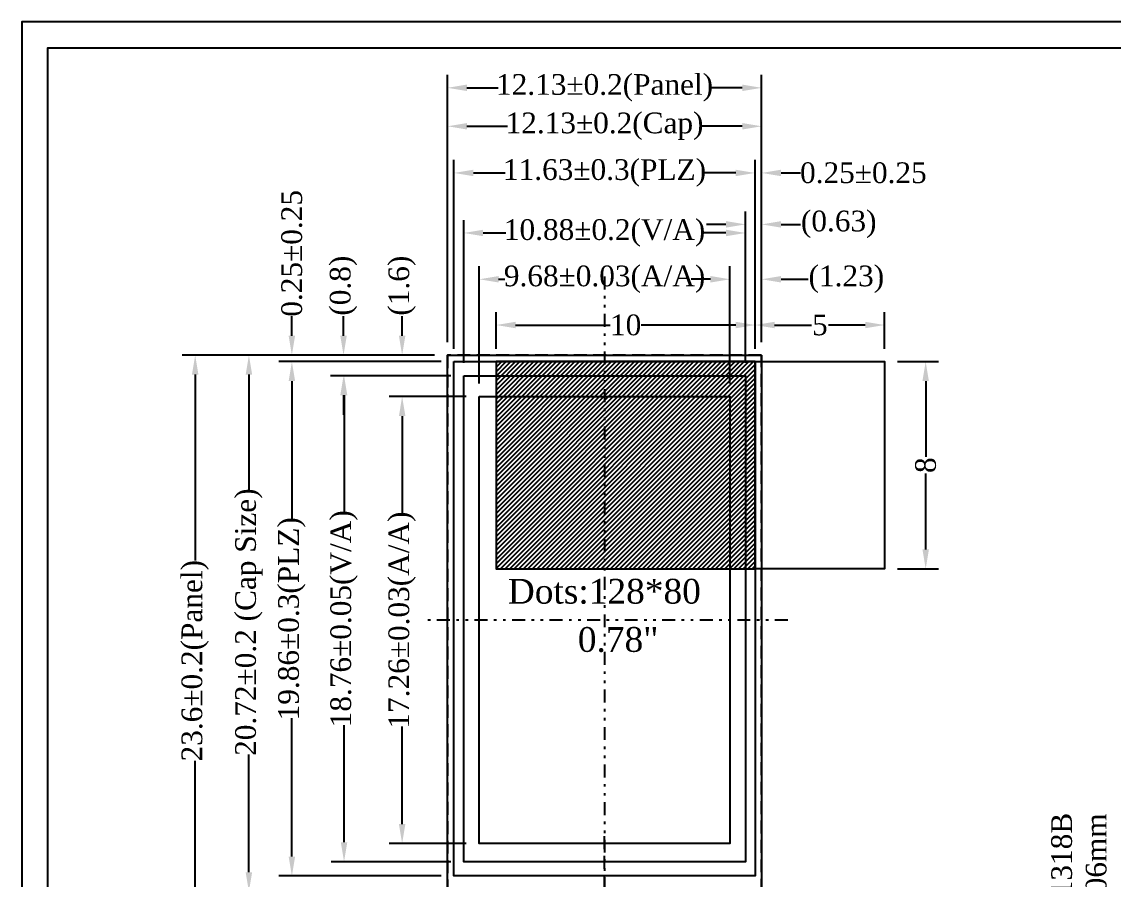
# Model space of a CAD drawing. Extents: x -334 to 152, y -2 to 1135.
# Drawn here: x -131.35 to -89.2, y 45.05 to 78.15 of the extents above; entities that cross this region are included whole.
import ezdxf

# ---------------------------------------------------------------- set-up
doc = ezdxf.new("R2010")
doc.units = 0
doc.header["$MEASUREMENT"] = 0
doc.linetypes.add('DASHED', pattern=[0.75, 0.5, -0.25])
doc.linetypes.add('DIVIDE', pattern=[1.25, 0.5, -0.25, 0, -0.25, 0, -0.25])
for name, color, linetype in [('Dimension', 7, 'Continuous'), ('Frame', 7, 'Continuous'), ('Index', 7, 'Continuous')]:
    doc.layers.add(name, color=color, linetype=linetype)
doc.styles.get("Standard").update_dxf_attribs({"font": 'times.ttf'})
doc.dimstyles.get("Standard").update_dxf_attribs({"dimtxt": 0.18, "dimasz": 0.18, "dimexe": 0.18, "dimexo": 0.0625, "dimgap": 0.09, "dimtad": 0, "dimtih": 1, "dimtoh": 1, "dimdec": 4, "dimzin": 0, "dimdsep": 46, "dimtxsty": 'Standard', "dimcen": 0.09, "dimadec": 0, "dimazin": 0, "dimtfac": 1, "dimtdec": 4, "dimtofl": 0, "dimtmove": 0, "dimatfit": 3, "dimfxl": 1, "dimtolj": 1, "dimtzin": 0, "dimarcsym": 0})

# ---------------------------------------------------------------- blocks, each defined once
blk = doc.blocks.new('*D65')
at = {"color": 0, "lineweight": -2, "transparency": 16777216}
for p, q in [((-113.686, 64.181), (-113.686, 68.711)), ((-104.006, 64.181), (-104.006, 68.711)), ((-112.936, 68.211), (-112.7, 68.211)), ((-104.756, 68.211), (-104.992, 68.211))]:
    blk.add_line(p, q, dxfattribs=at)
at = {"color": 0, "transparency": 16777216}
for points in [[(-112.936, 68.336), (-112.936, 68.086), (-113.686, 68.211)], [(-104.756, 68.336), (-104.756, 68.086), (-104.006, 68.211)]]:
    blk.add_solid(points, dxfattribs=at)
at = {"layer": 'Defpoints', "color": 0, "transparency": 16777216}
for p in [(-104.006, 68.211), (-113.686, 63.681), (-104.006, 63.681)]:
    blk.add_point(p, dxfattribs=at)
at = {"color": 0, "transparency": 16777216, "insert": (-108.846, 68.211), "char_height": 0.8, "attachment_point": 5}
blk.add_mtext('\\A1;9.68%%P0.03(A/A)', dxfattribs=at)
blk = doc.blocks.new('*D66')
at = {"color": 0, "lineweight": -2, "transparency": 16777216}
for p, q in [((-114.661, 65.531), (-114.661, 72.817)), ((-103.031, 65.531), (-103.031, 72.817)), ((-113.911, 72.317), (-112.687, 72.317)), ((-103.781, 72.317), (-105.005, 72.317))]:
    blk.add_line(p, q, dxfattribs=at)
at = {"color": 0, "transparency": 16777216}
for points in [[(-113.911, 72.442), (-113.911, 72.192), (-114.661, 72.317)], [(-103.781, 72.442), (-103.781, 72.192), (-103.031, 72.317)]]:
    blk.add_solid(points, dxfattribs=at)
at = {"layer": 'Defpoints', "color": 0, "transparency": 16777216}
for p in [(-103.031, 72.317), (-114.661, 65.031), (-103.031, 65.031)]:
    blk.add_point(p, dxfattribs=at)
at = {"color": 0, "transparency": 16777216, "insert": (-108.846, 72.317), "char_height": 0.8, "attachment_point": 5}
blk.add_mtext('\\A1;11.63%%P0.3(PLZ)', dxfattribs=at)
blk = doc.blocks.new('*D67')
at = {"color": 0, "lineweight": -2, "transparency": 16777216}
for p, q in [((-114.911, 65.781), (-114.911, 76.104)), ((-102.781, 65.781), (-102.781, 76.104)), ((-114.161, 75.604), (-112.949, 75.604)), ((-103.531, 75.604), (-104.743, 75.604))]:
    blk.add_line(p, q, dxfattribs=at)
at = {"color": 0, "transparency": 16777216}
for points in [[(-114.161, 75.729), (-114.161, 75.479), (-114.911, 75.604)], [(-103.531, 75.729), (-103.531, 75.479), (-102.781, 75.604)]]:
    blk.add_solid(points, dxfattribs=at)
at = {"layer": 'Defpoints', "color": 0, "transparency": 16777216}
for p in [(-102.781, 75.604), (-114.911, 65.281), (-102.781, 65.281)]:
    blk.add_point(p, dxfattribs=at)
at = {"color": 0, "transparency": 16777216, "insert": (-108.846, 75.604), "char_height": 0.8, "attachment_point": 5}
blk.add_mtext('\\A1;12.13%%P0.2(Panel)', dxfattribs=at)
blk = doc.blocks.new('*D68')
at = {"color": 0, "lineweight": -2, "transparency": 16777216}
for p, q in [((-114.911, 65.781), (-114.911, 74.619)), ((-102.781, 65.781), (-102.781, 74.619)), ((-114.161, 74.119), (-112.589, 74.119)), ((-103.531, 74.119), (-105.103, 74.119))]:
    blk.add_line(p, q, dxfattribs=at)
at = {"color": 0, "transparency": 16777216}
for points in [[(-114.161, 74.244), (-114.161, 73.994), (-114.911, 74.119)], [(-103.531, 74.244), (-103.531, 73.994), (-102.781, 74.119)]]:
    blk.add_solid(points, dxfattribs=at)
at = {"layer": 'Defpoints', "color": 0, "transparency": 16777216}
for p in [(-102.781, 74.119), (-114.911, 65.281), (-102.781, 65.281)]:
    blk.add_point(p, dxfattribs=at)
at = {"color": 0, "transparency": 16777216, "insert": (-108.846, 74.119), "char_height": 0.8, "attachment_point": 5}
blk.add_mtext('\\A1;12.13%%p0.2(Cap)', dxfattribs=at)
blk = doc.blocks.new('*D69')
at = {"color": 0, "lineweight": -2, "transparency": 16777216}
for p, q in [((-103.406, 64.981), (-103.406, 70.831)), ((-102.781, 65.781), (-102.781, 70.831)), ((-104.156, 70.331), (-104.906, 70.331)), ((-102.031, 70.331), (-101.281, 70.331))]:
    blk.add_line(p, q, dxfattribs=at)
at = {"color": 0, "transparency": 16777216}
for points in [[(-104.156, 70.456), (-104.156, 70.206), (-103.406, 70.331)], [(-102.031, 70.456), (-102.031, 70.206), (-102.781, 70.331)]]:
    blk.add_solid(points, dxfattribs=at)
at = {"layer": 'Defpoints', "color": 0, "transparency": 16777216}
for p in [(-102.781, 70.331), (-102.781, 65.281), (-103.406, 64.481)]:
    blk.add_point(p, dxfattribs=at)
at = {"color": 0, "transparency": 16777216, "insert": (-99.802, 70.331), "char_height": 0.8, "attachment_point": 5}
blk.add_mtext('\\A1;(0.63)', dxfattribs=at)
blk = doc.blocks.new('*D70')
at = {"color": 0, "lineweight": -2, "transparency": 16777216}
for p, q in [((-103.031, 65.531), (-103.031, 72.817)), ((-102.781, 65.781), (-102.781, 72.817)), ((-103.781, 72.317), (-104.531, 72.317)), ((-102.031, 72.317), (-101.281, 72.317))]:
    blk.add_line(p, q, dxfattribs=at)
at = {"color": 0, "transparency": 16777216}
for points in [[(-103.781, 72.442), (-103.781, 72.192), (-103.031, 72.317)], [(-102.031, 72.442), (-102.031, 72.192), (-102.781, 72.317)]]:
    blk.add_solid(points, dxfattribs=at)
at = {"layer": 'Defpoints', "color": 0, "transparency": 16777216}
for p in [(-102.781, 72.317), (-103.031, 65.031), (-102.781, 65.281)]:
    blk.add_point(p, dxfattribs=at)
at = {"color": 0, "transparency": 16777216, "insert": (-98.85, 72.317), "char_height": 0.8, "attachment_point": 5}
blk.add_mtext('\\A1;0.25%%p0.25', dxfattribs=at)
blk = doc.blocks.new('*D71')
at = {"color": 0, "lineweight": -2, "transparency": 16777216}
for p, q in [((-104.006, 64.181), (-104.006, 68.711)), ((-102.781, 65.781), (-102.781, 68.711)), ((-104.756, 68.211), (-105.506, 68.211)), ((-102.031, 68.211), (-100.986, 68.211))]:
    blk.add_line(p, q, dxfattribs=at)
at = {"color": 0, "transparency": 16777216}
for points in [[(-104.756, 68.336), (-104.756, 68.086), (-104.006, 68.211)], [(-102.031, 68.336), (-102.031, 68.086), (-102.781, 68.211)]]:
    blk.add_solid(points, dxfattribs=at)
at = {"layer": 'Defpoints', "color": 0, "transparency": 16777216}
for p in [(-102.781, 68.211), (-102.781, 65.281), (-104.006, 63.681)]:
    blk.add_point(p, dxfattribs=at)
at = {"color": 0, "transparency": 16777216, "insert": (-99.507, 68.211), "char_height": 0.8, "attachment_point": 5}
blk.add_mtext('\\A1;(1.23)', dxfattribs=at)
blk = doc.blocks.new('*D72')
at = {"color": 0, "lineweight": -2, "transparency": 16777216}
for p, q in [((-114.186, 63.681), (-117.163, 63.681)), ((-116.663, 62.931), (-116.663, 59.155)), ((-116.663, 47.171), (-116.663, 50.947)), ((-114.186, 46.421), (-117.163, 46.421))]:
    blk.add_line(p, q, dxfattribs=at)
at = {"color": 0, "transparency": 16777216}
for points in [[(-116.788, 62.931), (-116.538, 62.931), (-116.663, 63.681)], [(-116.788, 47.171), (-116.538, 47.171), (-116.663, 46.421)]]:
    blk.add_solid(points, dxfattribs=at)
at = {"layer": 'Defpoints', "color": 0, "transparency": 16777216}
for p in [(-113.686, 63.681), (-116.663, 46.421), (-113.686, 46.421)]:
    blk.add_point(p, dxfattribs=at)
at = {"color": 0, "transparency": 16777216, "insert": (-116.663, 55.051), "char_height": 0.8, "attachment_point": 5, "rotation": 90}
blk.add_mtext('\\A1;17.26%%p0.03(A/A)', dxfattribs=at)
blk = doc.blocks.new('*D73')
at = {"color": 0, "lineweight": -2, "transparency": 16777216}
for p, q in [((-114.786, 64.481), (-119.406, 64.481)), ((-118.906, 63.731), (-118.906, 59.205)), ((-118.906, 46.471), (-118.906, 50.997)), ((-114.786, 45.721), (-119.406, 45.721))]:
    blk.add_line(p, q, dxfattribs=at)
at = {"color": 0, "transparency": 16777216}
for points in [[(-119.031, 63.731), (-118.781, 63.731), (-118.906, 64.481)], [(-119.031, 46.471), (-118.781, 46.471), (-118.906, 45.721)]]:
    blk.add_solid(points, dxfattribs=at)
at = {"layer": 'Defpoints', "color": 0, "transparency": 16777216}
for p in [(-114.286, 64.481), (-118.906, 45.721), (-114.286, 45.721)]:
    blk.add_point(p, dxfattribs=at)
at = {"color": 0, "transparency": 16777216, "insert": (-118.906, 55.101), "char_height": 0.8, "attachment_point": 5, "rotation": 90}
blk.add_mtext('\\A1;18.76%%P0.05(V/A)', dxfattribs=at)
blk = doc.blocks.new('*D74')
at = {"color": 0, "lineweight": -2, "transparency": 16777216}
for p, q in [((-115.161, 65.031), (-121.422, 65.031)), ((-120.922, 64.281), (-120.922, 58.942)), ((-120.922, 45.921), (-120.922, 51.259)), ((-115.161, 45.171), (-121.422, 45.171))]:
    blk.add_line(p, q, dxfattribs=at)
at = {"color": 0, "transparency": 16777216}
for points in [[(-121.047, 64.281), (-120.797, 64.281), (-120.922, 65.031)], [(-121.047, 45.921), (-120.797, 45.921), (-120.922, 45.171)]]:
    blk.add_solid(points, dxfattribs=at)
at = {"layer": 'Defpoints', "color": 0, "transparency": 16777216}
for p in [(-114.661, 65.031), (-120.922, 45.171), (-114.661, 45.171)]:
    blk.add_point(p, dxfattribs=at)
at = {"color": 0, "transparency": 16777216, "insert": (-120.922, 55.101), "char_height": 0.8, "attachment_point": 5, "rotation": 90}
blk.add_mtext('\\A1;19.86%%P0.3(PLZ)', dxfattribs=at)
blk = doc.blocks.new('*D75')
at = {"color": 0, "lineweight": -2, "transparency": 16777216}
for p, q in [((-115.411, 65.281), (-125.155, 65.281)), ((-124.655, 64.531), (-124.655, 57.345)), ((-124.655, 42.431), (-124.655, 49.616)), ((-115.411, 41.681), (-125.155, 41.681))]:
    blk.add_line(p, q, dxfattribs=at)
at = {"color": 0, "transparency": 16777216}
for points in [[(-124.78, 64.531), (-124.53, 64.531), (-124.655, 65.281)], [(-124.78, 42.431), (-124.53, 42.431), (-124.655, 41.681)]]:
    blk.add_solid(points, dxfattribs=at)
at = {"layer": 'Defpoints', "color": 0, "transparency": 16777216}
for p in [(-114.911, 65.281), (-124.655, 41.681), (-114.911, 41.681)]:
    blk.add_point(p, dxfattribs=at)
at = {"color": 0, "transparency": 16777216, "insert": (-124.655, 53.481), "char_height": 0.8, "attachment_point": 5, "rotation": 90}
blk.add_mtext('\\A1;23.6%%p0.2(Panel)', dxfattribs=at)
blk = doc.blocks.new('*D76')
at = {"color": 0, "lineweight": -2, "transparency": 16777216}
for p, q in [((-120.922, 66.031), (-120.922, 66.781)), ((-115.411, 65.281), (-121.422, 65.281)), ((-115.161, 65.031), (-121.422, 65.031)), ((-120.922, 64.281), (-120.922, 63.531))]:
    blk.add_line(p, q, dxfattribs=at)
at = {"color": 0, "transparency": 16777216}
for points in [[(-121.047, 66.031), (-120.797, 66.031), (-120.922, 65.281)], [(-121.047, 64.281), (-120.797, 64.281), (-120.922, 65.031)]]:
    blk.add_solid(points, dxfattribs=at)
at = {"layer": 'Defpoints', "color": 0, "transparency": 16777216}
for p in [(-120.922, 65.281), (-114.911, 65.281), (-114.661, 65.031)]:
    blk.add_point(p, dxfattribs=at)
at = {"color": 0, "transparency": 16777216, "insert": (-120.922, 69.212), "char_height": 0.8, "attachment_point": 5, "rotation": 90}
blk.add_mtext('\\A1;0.25%%p0.25', dxfattribs=at)
blk = doc.blocks.new('*D77')
at = {"color": 0, "lineweight": -2, "transparency": 16777216}
for p, q in [((-118.927, 66.031), (-118.927, 66.781)), ((-115.411, 65.281), (-119.427, 65.281)), ((-114.786, 64.481), (-119.427, 64.481)), ((-118.927, 63.731), (-118.927, 62.981))]:
    blk.add_line(p, q, dxfattribs=at)
at = {"color": 0, "transparency": 16777216}
for points in [[(-119.052, 66.031), (-118.802, 66.031), (-118.927, 65.281)], [(-119.052, 63.731), (-118.802, 63.731), (-118.927, 64.481)]]:
    blk.add_solid(points, dxfattribs=at)
at = {"layer": 'Defpoints', "color": 0, "transparency": 16777216}
for p in [(-118.927, 65.281), (-114.911, 65.281), (-114.286, 64.481)]:
    blk.add_point(p, dxfattribs=at)
at = {"color": 0, "transparency": 16777216, "insert": (-118.927, 67.964), "char_height": 0.8, "attachment_point": 5, "rotation": 90}
blk.add_mtext('\\A1;(0.8)', dxfattribs=at)
blk = doc.blocks.new('*D78')
at = {"color": 0, "lineweight": -2, "transparency": 16777216}
for p, q in [((-116.663, 66.031), (-116.663, 66.781)), ((-115.411, 65.281), (-117.163, 65.281)), ((-114.186, 63.681), (-117.163, 63.681)), ((-116.663, 62.931), (-116.663, 62.181))]:
    blk.add_line(p, q, dxfattribs=at)
at = {"color": 0, "transparency": 16777216}
for points in [[(-116.788, 66.031), (-116.538, 66.031), (-116.663, 65.281)], [(-116.788, 62.931), (-116.538, 62.931), (-116.663, 63.681)]]:
    blk.add_solid(points, dxfattribs=at)
at = {"layer": 'Defpoints', "color": 0, "transparency": 16777216}
for p in [(-116.663, 65.281), (-114.911, 65.281), (-113.686, 63.681)]:
    blk.add_point(p, dxfattribs=at)
at = {"color": 0, "transparency": 16777216, "insert": (-116.663, 67.964), "char_height": 0.8, "attachment_point": 5, "rotation": 90}
blk.add_mtext('\\A1;(1.6)', dxfattribs=at)
blk = doc.blocks.new('*D80')
at = {"color": 0, "lineweight": -2, "transparency": 16777216}
for p, q in [((-113.031, 65.531), (-113.031, 66.944)), ((-103.031, 65.531), (-103.031, 66.944)), ((-112.281, 66.444), (-108.631, 66.444)), ((-103.781, 66.444), (-107.431, 66.444))]:
    blk.add_line(p, q, dxfattribs=at)
at = {"color": 0, "transparency": 16777216}
for points in [[(-112.281, 66.569), (-112.281, 66.319), (-113.031, 66.444)], [(-103.781, 66.569), (-103.781, 66.319), (-103.031, 66.444)]]:
    blk.add_solid(points, dxfattribs=at)
at = {"layer": 'Defpoints', "color": 0, "transparency": 16777216}
for p in [(-103.031, 66.444), (-113.031, 65.031), (-103.031, 65.031)]:
    blk.add_point(p, dxfattribs=at)
at = {"color": 0, "transparency": 16777216, "insert": (-108.031, 66.444), "char_height": 0.8, "attachment_point": 5}
blk.add_mtext('\\A1;10', dxfattribs=at)
blk = doc.blocks.new('*D81')
at = {"color": 0, "lineweight": -2, "transparency": 16777216}
for p, q in [((-103.031, 65.531), (-103.031, 66.944)), ((-98.031, 65.531), (-98.031, 66.944)), ((-102.281, 66.444), (-100.859, 66.444)), ((-98.781, 66.444), (-100.203, 66.444))]:
    blk.add_line(p, q, dxfattribs=at)
at = {"color": 0, "transparency": 16777216}
for points in [[(-102.281, 66.569), (-102.281, 66.319), (-103.031, 66.444)], [(-98.781, 66.569), (-98.781, 66.319), (-98.031, 66.444)]]:
    blk.add_solid(points, dxfattribs=at)
at = {"layer": 'Defpoints', "color": 0, "transparency": 16777216}
for p in [(-98.031, 66.444), (-103.031, 65.031), (-98.031, 65.031)]:
    blk.add_point(p, dxfattribs=at)
at = {"color": 0, "transparency": 16777216, "insert": (-100.531, 66.444), "char_height": 0.8, "attachment_point": 5}
blk.add_mtext('\\A1;5', dxfattribs=at)
blk = doc.blocks.new('*D82')
at = {"color": 0, "lineweight": -2, "transparency": 16777216}
for p, q in [((-97.531, 65.031), (-95.944, 65.031)), ((-96.444, 64.281), (-96.444, 61.356)), ((-96.444, 57.781), (-96.444, 60.705)), ((-97.531, 57.031), (-95.944, 57.031))]:
    blk.add_line(p, q, dxfattribs=at)
at = {"color": 0, "transparency": 16777216}
for points in [[(-96.569, 64.281), (-96.319, 64.281), (-96.444, 65.031)], [(-96.569, 57.781), (-96.319, 57.781), (-96.444, 57.031)]]:
    blk.add_solid(points, dxfattribs=at)
at = {"layer": 'Defpoints', "color": 0, "transparency": 16777216}
for p in [(-98.031, 65.031), (-98.031, 57.031), (-96.444, 57.031)]:
    blk.add_point(p, dxfattribs=at)
at = {"color": 0, "transparency": 16777216, "insert": (-96.444, 61.031), "char_height": 0.8, "attachment_point": 5, "rotation": 90}
blk.add_mtext('\\A1;8', dxfattribs=at)
blk = doc.blocks.new('*D93')
at = {"color": 0, "lineweight": -2, "transparency": 16777216}
for p, q in [((-114.286, 64.981), (-114.286, 70.499)), ((-103.406, 64.981), (-103.406, 70.499)), ((-113.536, 69.999), (-112.654, 69.999)), ((-104.156, 69.999), (-105.038, 69.999))]:
    blk.add_line(p, q, dxfattribs=at)
at = {"color": 0, "transparency": 16777216}
for points in [[(-113.536, 70.124), (-113.536, 69.874), (-114.286, 69.999)], [(-104.156, 70.124), (-104.156, 69.874), (-103.406, 69.999)]]:
    blk.add_solid(points, dxfattribs=at)
at = {"layer": 'Defpoints', "color": 0, "transparency": 16777216}
for p in [(-103.406, 69.999), (-114.286, 64.481), (-103.406, 64.481)]:
    blk.add_point(p, dxfattribs=at)
at = {"color": 0, "transparency": 16777216, "insert": (-108.846, 69.999), "char_height": 0.8, "attachment_point": 5}
blk.add_mtext('\\A1;10.88%%p0.2(V/A)', dxfattribs=at)
blk = doc.blocks.new('*D94')
at = {"layer": 'Defpoints', "color": 0, "transparency": 16777216}
for p in [(-122.582, 65.281), (-114.911, 65.281), (-114.911, 44.561)]:
    blk.add_point(p, dxfattribs=at)
at = {"layer": 'Dimension', "color": 0, "lineweight": -2, "transparency": 16777216}
for p, q in [((-115.411, 65.281), (-123.082, 65.281)), ((-122.582, 64.531), (-122.582, 60.082)), ((-122.582, 45.311), (-122.582, 49.86)), ((-115.411, 44.561), (-123.082, 44.561))]:
    blk.add_line(p, q, dxfattribs=at)
at = {"layer": 'Dimension', "color": 0, "transparency": 16777216}
for points in [[(-122.707, 64.531), (-122.457, 64.531), (-122.582, 65.281)], [(-122.707, 45.311), (-122.457, 45.311), (-122.582, 44.561)]]:
    blk.add_solid(points, dxfattribs=at)
at = {"layer": 'Dimension', "color": 0, "transparency": 16777216, "insert": (-122.582, 54.971), "char_height": 0.8, "attachment_point": 5, "rotation": 90}
blk.add_mtext('\\A1;20.72±0.2 (Cap Size)', dxfattribs=at)

msp = doc.modelspace()

# ---------------------------------------------------------------- hatches: boundary and pattern name
h = msp.add_hatch()
h.set_pattern_fill('ANSI31', color=4, style=0)
h.set_pattern_definition([(45, (-133.45032, -1.56242), (-0.08838835, 0.08838835), [])])
h.paths.add_polyline_path([(-103.03097, 65.03077), (-113.03097, 65.03077), (-113.03097, 57.03077), (-103.03097, 57.03077)])

# ---------------------------------------------------------------- linework, layer by layer
at = {"color": 1, "linetype": 'DIVIDE'}
for p, q in [((-108.84597, 68.32077), (-108.84597, 27.96652)), ((-101.76793, 55.05077), (-115.80004, 55.05077))]:
    msp.add_line(p, q, dxfattribs=at)
at = {"color": 1, "linetype": 'DASHED'}
msp.add_line((-108.84597, 37.20086), (-108.84597, 46.74046), dxfattribs=at)
for points in [[(-102.78097, 65.28077), (-102.78097, 41.68077), (-114.91097, 41.68077), (-114.91097, 65.28077)], [(-113.68597, 63.68077), (-104.00597, 63.68077), (-104.00597, 46.42077), (-113.68597, 46.42077)]]:
    msp.add_lwpolyline(points, close=True)
at = {"linetype": 'DASHED'}
msp.add_lwpolyline([(-114.91097, 65.28077), (-114.91097, 44.56077), (-102.78097, 44.56077), (-102.78097, 65.28077)], close=True, dxfattribs=at)
at = {"color": 6}
msp.add_lwpolyline([(-114.66097, 65.03077), (-103.03097, 65.03077), (-103.03097, 45.17077), (-114.66097, 45.17077)], close=True, dxfattribs=at)
at = {"color": 4}
for points in [[(-103.03097, 65.03077), (-113.03097, 65.03077), (-113.03097, 57.03077), (-103.03097, 57.03077)], [(-103.03097, 65.03077), (-98.03097, 65.03077), (-98.03097, 57.03077), (-103.03097, 57.03077)], [(-114.28597, 64.48077), (-103.40597, 64.48077), (-103.40597, 45.72077), (-114.28597, 45.72077)]]:
    msp.add_lwpolyline(points, close=True, dxfattribs=at)
at = {"color": 0}
msp.add_lwpolyline([(-113.68597, 63.68077), (-104.00597, 63.68077), (-104.00597, 46.42077), (-113.68597, 46.42077)], close=True, dxfattribs=at)
at = {"layer": 'Frame'}
for points in [[(-11.35147, 78.15231), (-131.35147, 78.15231), (-131.35147, -1.84769), (-11.35147, -1.84769)], [(-12.35147, -0.84769), (-130.35147, -0.84769), (-130.35147, 77.15231), (-12.35147, 77.15231)]]:
    msp.add_lwpolyline(points, close=True, dxfattribs=at)

# ---------------------------------------------------------------- texts
for s, p in [(' Dots:128*80', (-112.94441, 55.68613)), ('0.78"', (-109.8783, 53.82388))]:
    msp.add_text(s, height=0.9555).set_placement(p)
at = {"layer": 'Index'}
for s, p in [('3M #1318B', (-90.79508, 41.80051)), ('10X8X0.06mm', (-89.46175, 40.03555))]:
    msp.add_text(s, height=0.8, rotation=90, dxfattribs=at).set_placement(p)

# ---------------------------------------------------------------- dimensions: what is measured, and where the dimension line sits
for base, p1, p2, text, override, picture, middle in [((-102.78097, 75.60433), (-114.91097, 65.28077), (-102.78097, 65.28077), '<>%%P0.2(Panel)', {"dimtxt": 0.8, "dimasz": 0.75, "dimexe": 0.5, "dimexo": 0.5, "dimgap": 0.1, "dimtih": 0, "dimtoh": 0, "dimzin": 8, "dimazin": 2, "dimtzin": 8}, '*D67', (-108.84597, 75.60433)), ((-102.78097, 74.11876), (-114.91097, 65.28077), (-102.78097, 65.28077), '<>%%p0.2(Cap)', {"dimtxt": 0.8, "dimasz": 0.75, "dimexe": 0.5, "dimexo": 0.5, "dimgap": 0.1, "dimtih": 0, "dimtoh": 0, "dimzin": 8, "dimazin": 2, "dimtzin": 8}, '*D68', (-108.84597, 74.11876)), ((-103.03097, 72.31677), (-114.66097, 65.03077), (-103.03097, 65.03077), '<>%%P0.3(PLZ)', {"dimtxt": 0.8, "dimasz": 0.75, "dimexe": 0.5, "dimexo": 0.5, "dimgap": 0.1, "dimtih": 0, "dimtoh": 0, "dimzin": 8, "dimazin": 2, "dimtzin": 8}, '*D66', (-108.84597, 72.31677)), ((-102.78097, 72.31677), (-103.03097, 65.03077), (-102.78097, 65.28077), '<>%%p0.25', {"dimtxt": 0.8, "dimasz": 0.75, "dimexe": 0.5, "dimexo": 0.5, "dimgap": 0.1, "dimtih": 0, "dimtoh": 0, "dimdec": 2, "dimzin": 8, "dimazin": 2, "dimtzin": 8}, '*D70', (-98.8499, 72.31677)), ((-102.7809720785, 70.330834158), (-103.4059720785, 64.4807659249), (-102.7809720785, 65.2807659249), '(<>)', {"dimtxt": 0.8, "dimasz": 0.75, "dimexe": 0.5, "dimexo": 0.5, "dimgap": 0.1, "dimtih": 0, "dimtoh": 0, "dimdec": 2, "dimzin": 8, "dimazin": 2, "dimtzin": 8}, '*D69', (-99.8024572984, 70.330834158)), ((-103.40597, 69.99898), (-114.28597, 64.48077), (-103.40597, 64.48077), '<>%%p0.2(V/A)', {"dimtxt": 0.8, "dimasz": 0.75, "dimexe": 0.5, "dimexo": 0.5, "dimgap": 0.1, "dimtih": 0, "dimtoh": 0, "dimzin": 8, "dimazin": 2, "dimtzin": 8}, '*D93', (-108.84597, 69.99898)), ((-104.00597, 68.21064), (-113.68597, 63.68077), (-104.00597, 63.68077), '<>%%P0.03(A/A)', {"dimtxt": 0.8, "dimasz": 0.75, "dimexe": 0.5, "dimexo": 0.5, "dimgap": 0.1, "dimtih": 0, "dimtoh": 0, "dimzin": 8, "dimazin": 2, "dimtzin": 8}, '*D65', (-108.84597, 68.21064))]:
    dim = msp.add_linear_dim(base=base, p1=p1, p2=p2, text=text, dimstyle='Standard', override=override)
    dim.commit()
    dim.dimension.update_dxf_attribs({"geometry": picture, "text_midpoint": middle})
for base, p1, p2, text, override, picture, middle in [((-120.9222, 65.28077), (-114.66097, 65.03077), (-114.91097, 65.28077), '<>%%p0.25', {"dimtxt": 0.8, "dimasz": 0.75, "dimexe": 0.5, "dimexo": 0.5, "dimgap": 0.1, "dimtih": 0, "dimtoh": 0, "dimzin": 8, "dimazin": 2, "dimtzin": 8}, '*D76', (-120.9222, 69.21184)), ((-118.92705, 65.28077), (-114.28597, 64.48077), (-114.91097, 65.28077), '(<>)', {"dimtxt": 0.8, "dimasz": 0.75, "dimexe": 0.5, "dimexo": 0.5, "dimgap": 0.1, "dimtih": 0, "dimtoh": 0, "dimdec": 2, "dimzin": 8, "dimazin": 2, "dimtzin": 8}, '*D77', (-118.92705, 67.96397)), ((-116.66256, 65.28077), (-113.68597, 63.68077), (-114.91097, 65.28077), '(<>)', {"dimtxt": 0.8, "dimasz": 0.75, "dimexe": 0.5, "dimexo": 0.5, "dimgap": 0.1, "dimtih": 0, "dimtoh": 0, "dimdec": 2, "dimzin": 8, "dimazin": 2, "dimtzin": 8}, '*D78', (-116.66256, 67.96397)), ((-124.6553, 41.68077), (-114.91097, 65.28077), (-114.91097, 41.68077), '<>%%p0.2(Panel)', {"dimtxt": 0.8, "dimasz": 0.75, "dimexe": 0.5, "dimexo": 0.5, "dimgap": 0.1, "dimtih": 0, "dimtoh": 0, "dimzin": 8, "dimazin": 2, "dimtzin": 8}, '*D75', (-124.6553, 53.48077)), ((-120.9222, 45.17077), (-114.66097, 65.03077), (-114.66097, 45.17077), '<>%%P0.3(PLZ)', {"dimtxt": 0.8, "dimasz": 0.75, "dimexe": 0.5, "dimexo": 0.5, "dimgap": 0.1, "dimtih": 0, "dimtoh": 0, "dimzin": 8, "dimazin": 2, "dimtzin": 8}, '*D74', (-120.9222, 55.10077)), ((-118.90557, 45.72077), (-114.28597, 64.48077), (-114.28597, 45.72077), '<>%%P0.05(V/A)', {"dimtxt": 0.8, "dimasz": 0.75, "dimexe": 0.5, "dimexo": 0.5, "dimgap": 0.1, "dimtih": 0, "dimtoh": 0, "dimzin": 8, "dimazin": 2, "dimtzin": 8}, '*D73', (-118.90557, 55.10077)), ((-116.66256, 46.42077), (-113.68597, 63.68077), (-113.68597, 46.42077), '<>%%p0.03(A/A)', {"dimtxt": 0.8, "dimasz": 0.75, "dimexe": 0.5, "dimexo": 0.5, "dimgap": 0.1, "dimtih": 0, "dimtoh": 0, "dimzin": 8, "dimazin": 2, "dimtzin": 8}, '*D72', (-116.66256, 55.05077))]:
    dim = msp.add_linear_dim(base=base, p1=p1, p2=p2, angle=90, text=text, dimstyle='Standard', override=override)
    dim.commit()
    dim.dimension.update_dxf_attribs({"geometry": picture, "text_midpoint": middle})
dim = msp.add_linear_dim(base=(-102.7809720785, 68.2106437322), p1=(-104.0059720785, 63.6807659249), p2=(-102.7809720785, 65.2807659249), text='(<>)', dimstyle='Standard', override={"dimtxt": 0.8, "dimasz": 0.75, "dimexe": 0.5, "dimexo": 0.5, "dimgap": 0.1, "dimtih": 0, "dimtoh": 0, "dimdec": 2, "dimzin": 8, "dimazin": 2, "dimtzin": 8})
dim.commit()
dim.dimension.update_dxf_attribs({"geometry": '*D71', "text_midpoint": (-99.5071436718, 68.2106437322), "dimtype": 160})
for base, p1, p2, picture, middle in [((-103.03097, 66.44446), (-113.03097, 65.03077), (-103.03097, 65.03077), '*D80', (-108.03097, 66.44446)), ((-98.03097, 66.44446), (-103.03097, 65.03077), (-98.03097, 65.03077), '*D81', (-100.53097, 66.44446))]:
    dim = msp.add_linear_dim(base=base, p1=p1, p2=p2, dimstyle='Standard', override={"dimtxt": 0.8, "dimasz": 0.75, "dimexe": 0.5, "dimexo": 0.5, "dimgap": 0.1, "dimtih": 0, "dimtoh": 0, "dimzin": 8, "dimazin": 2, "dimtzin": 8})
    dim.commit()
    dim.dimension.update_dxf_attribs({"geometry": picture, "text_midpoint": middle})
dim = msp.add_linear_dim(base=(-96.44395, 57.03077), p1=(-98.03097, 65.03077), p2=(-98.03097, 57.03077), angle=90, dimstyle='Standard', override={"dimtxt": 0.8, "dimasz": 0.75, "dimexe": 0.5, "dimexo": 0.5, "dimgap": 0.1, "dimtih": 0, "dimtoh": 0, "dimzin": 8, "dimazin": 2, "dimtzin": 8})
dim.commit()
dim.dimension.update_dxf_attribs({"geometry": '*D82', "text_midpoint": (-96.44395, 61.03077)})
at = {"layer": 'Dimension'}
dim = msp.add_linear_dim(base=(-122.58231, 65.28077), p1=(-114.91097, 44.56077), p2=(-114.91097, 65.28077), angle=90, text='<> (Cap Size)', dimstyle='Standard', override={"dimtxt": 0.8, "dimasz": 0.75, "dimexe": 0.5, "dimexo": 0.5, "dimgap": 0.1, "dimtih": 0, "dimtoh": 0, "dimzin": 8, "dimazin": 2, "dimtol": 1, "dimtp": 0.2, "dimtm": 0.2, "dimtzin": 8}, dxfattribs=at)
dim.commit()
dim.dimension.update_dxf_attribs({"geometry": '*D94', "text_midpoint": (-122.58231, 54.97106), "dimtype": 160})

doc.saveas('drawing.dxf')
